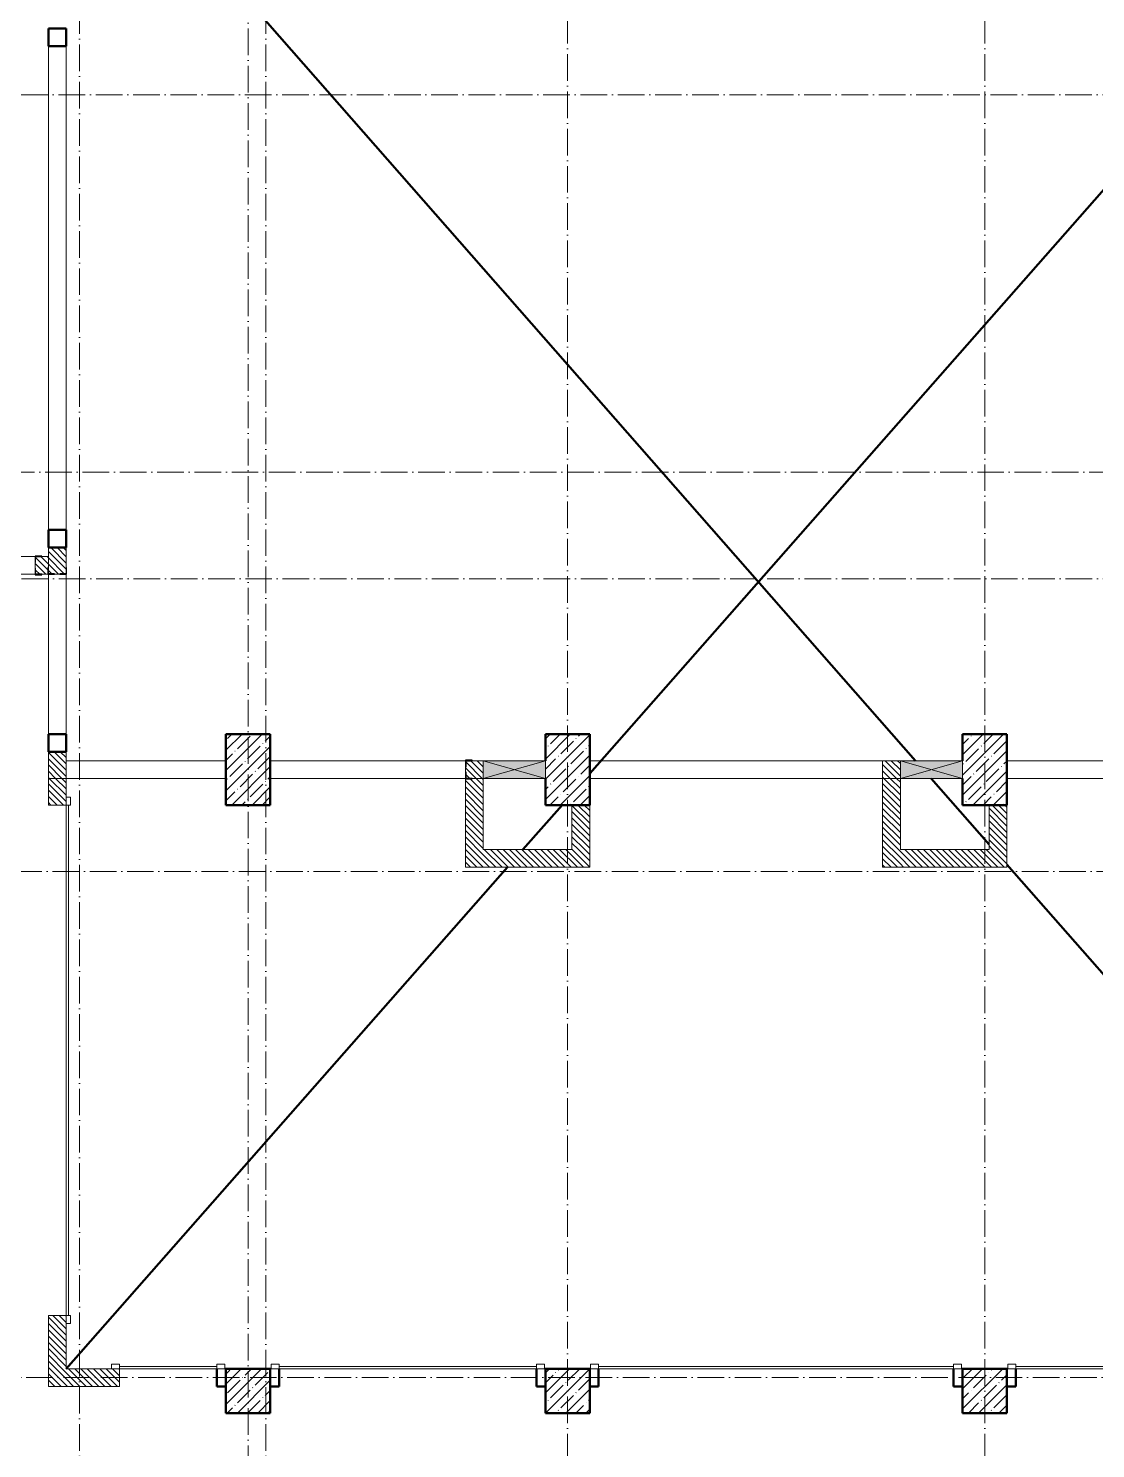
# Model space of a CAD drawing. Header units: millimetres. Extents: x -213536 to 1564669, y -45299 to 942238.
# Drawn here: x 149604 to 161629, y 525797 to 541797 of the extents above; entities that cross this region are included whole.
import ezdxf

# ---------------------------------------------------------------- set-up
doc = ezdxf.new("R2010")
doc.units = ezdxf.units.MM
doc.linetypes.add('50_200_ШТРИХ_1Т_ш5_п1_п1_', pattern=[700, 500, -100, 0, -100])
for name, color, linetype, lineweight in [('A-DETL-____-OTLN-1', 7, 'Continuous', 50), ('A-DETL-GENF-OTLN', 7, 'Continuous', 9), ('A-DOOR-____-MCUT', 7, 'Continuous', 13), ('A-DOOR-____-OTLN', 7, 'Continuous', 9), ('A-FLOR-____-OTLN', 7, 'Continuous', 9), ('A-GENM-____-MCUT', 7, 'Continuous', 25), ('A-GENM-____-OTLN-1', 7, 'Continuous', 25), ('A-GLAZ-____-OTLN', 7, 'Continuous', 9), ('A-WALL-____-MCUT', 7, 'Continuous', 13), ('A-WALL-____-PATT-1', 7, 'Continuous', 9), ('I-WALL-____-OTLN', 7, 'Continuous', 9), ('S-COLS-____-MCUT', 7, 'Continuous', 50), ('S-COLS-____-OTLN', 7, 'Continuous', 9), ('S-GRID-____-OTLN-1', 7, '50_200_ШТРИХ_1Т_ш5_п1_п1_', 9)]:
    doc.layers.add(name, color=color, linetype=linetype, lineweight=lineweight)
pattern_1 = [(135, (142429.057, 459015.94), (-35.35534, -35.35534), [])]

# ---------------------------------------------------------------- blocks, each defined once
blk = doc.blocks.new('BSC_Колонна _Прямоугольная - 500х800-V10-АР1_План отверстий 3 этажа в осях 1-64_Ю-ЯЯ')
at = {"layer": 'S-COLS-____-OTLN'}
h = blk.add_hatch(dxfattribs=at)
h.set_pattern_fill('FP_14', color=256, style=0, pattern_type=2)
h.set_pattern_definition([(45, (-9650, -74431.04), (-114.04925, 114.04925), []), (45, (-9535.95, -74431.04), (-114.04925, 114.04925), [201.613, -40.323, 3.353, -36.97])])
h.paths.add_polyline_path([(-250, -400), (250, -400), (250, 400), (-250, 400)], flags=0)
at = {"layer": 'S-COLS-____-MCUT'}
for p, q in [((250, 400), (-250, 400)), ((-250, 400), (-250, -400)), ((250, -400), (250, 400)), ((-250, -400), (250, -400))]:
    blk.add_line(p, q, dxfattribs=at)
blk = doc.blocks.new('BSC_Колонна _Прямоугольная - 500х500-25976076-АР1_План отверстий 3 этажа в осях 1-64_Ю-ЯЯ')
at = {"layer": 'S-COLS-____-OTLN'}
h = blk.add_hatch(dxfattribs=at)
h.set_pattern_fill('FP_15', color=256, style=0, pattern_type=2)
h.set_pattern_definition([(45, (-9650, -67431.04), (-114.04925, 114.04925), []), (45, (-9535.95, -67431.04), (-114.04925, 114.04925), [201.613, -40.323, 3.353, -36.97])])
h.paths.add_polyline_path([(-250, -250), (250, -250), (250, 250), (-250, 250)], flags=0)
at = {"layer": 'S-COLS-____-MCUT'}
for p, q in [((250, 250), (-250, 250)), ((-250, 250), (-250, -250)), ((250, -250), (250, 250)), ((-250, -250), (250, -250))]:
    blk.add_line(p, q, dxfattribs=at)
blk = doc.blocks.new('BSC_Колонна _Прямоугольная - 500х500-V11-АР1_План отверстий 3 этажа в осях 1-64_Ю-ЯЯ')
at = {"layer": 'S-COLS-____-OTLN'}
h = blk.add_hatch(dxfattribs=at)
h.set_pattern_fill('FP_17', color=256, style=0, pattern_type=2)
h.set_pattern_definition([(45, (-13250, -67431.04), (-114.04925, 114.04925), []), (45, (-13135.95, -67431.04), (-114.04925, 114.04925), [201.613, -40.323, 3.353, -36.97])])
h.paths.add_polyline_path([(-250, -250), (250, -250), (250, 250), (-250, 250)], flags=0)
at = {"layer": 'S-COLS-____-MCUT'}
for p, q in [((250, 250), (-250, 250)), ((-250, 250), (-250, -250)), ((250, -250), (250, 250)), ((-250, -250), (250, -250))]:
    blk.add_line(p, q, dxfattribs=at)
blk = doc.blocks.new('BSC_Колонна _Прямоугольная - 500х800-V66-АР1_План отверстий 3 этажа в осях 1-64_Ю-ЯЯ')
at = {"layer": 'S-COLS-____-OTLN'}
h = blk.add_hatch(dxfattribs=at)
h.set_pattern_fill('FP_74', color=256, style=0, pattern_type=2)
h.set_pattern_definition([(45, (-13250, -74431.04), (-114.04925, 114.04925), []), (45, (-13135.95, -74431.04), (-114.04925, 114.04925), [201.613, -40.323, 3.353, -36.97])])
h.paths.add_polyline_path([(-250, -400), (250, -400), (250, 400), (-250, 400), (-250, -100)], flags=0)
at = {"layer": 'S-COLS-____-MCUT'}
for p, q in [((250, 400), (-250, 400)), ((-250, 400), (-250, 100)), ((250, -400), (250, 400)), ((-250, -100), (-250, -400)), ((-250, -400), (250, -400))]:
    blk.add_line(p, q, dxfattribs=at)
blk = doc.blocks.new('BSC_Колонна _Прямоугольная - 500х800-V67-АР1_План отверстий 3 этажа в осях 1-64_Ю-ЯЯ')
at = {"layer": 'S-COLS-____-OTLN'}
h = blk.add_hatch(dxfattribs=at)
h.set_pattern_fill('FP_75', color=256, style=0, pattern_type=2)
h.set_pattern_definition([(45, (-17950, -74431.04), (-114.04925, 114.04925), []), (45, (-17835.95, -74431.04), (-114.04925, 114.04925), [201.613, -40.323, 3.353, -36.97])])
h.paths.add_polyline_path([(-250, -400), (250, -400), (250, 400), (-250, 400), (-250, -100)], flags=0)
at = {"layer": 'S-COLS-____-MCUT'}
for p, q in [((250, 400), (-250, 400)), ((-250, 400), (-250, 100)), ((250, -400), (250, 400)), ((-250, -100), (-250, -400)), ((-250, -400), (250, -400))]:
    blk.add_line(p, q, dxfattribs=at)
blk = doc.blocks.new('BSC_Колонна _Прямоугольная - 500х500-V71-АР1_План отверстий 3 этажа в осях 1-64_Ю-ЯЯ')
at = {"layer": 'S-COLS-____-OTLN'}
h = blk.add_hatch(dxfattribs=at)
h.set_pattern_fill('FP_80', color=256, style=0, pattern_type=2)
h.set_pattern_definition([(45, (-17950, -67431.04), (-114.04925, 114.04925), []), (45, (-17835.95, -67431.04), (-114.04925, 114.04925), [201.613, -40.323, 3.353, -36.97])])
h.paths.add_polyline_path([(-250, -250), (250, -250), (250, 250), (-250, 250)], flags=0)
at = {"layer": 'S-COLS-____-MCUT'}
for p, q in [((250, 250), (-250, 250)), ((-250, 250), (-250, -250)), ((250, -250), (250, 250)), ((-250, -250), (250, -250))]:
    blk.add_line(p, q, dxfattribs=at)
blk = doc.blocks.new('Фахверк_СКБ_Уголок - 200_3550_зеркало-28264001-АР1_План отверстий 3 этажа в осях 1-64_Ю-ЯЯ')
at = {"layer": 'A-GENM-____-MCUT'}
for p, q in [((200, 156), (125, 156)), ((125, 156), (125, 81)), ((125, 81), (131, 81)), ((131, 19), (125, 19)), ((125, 19), (125, -56)), ((131, 81), (131, 150)), ((131, 150), (200, 150)), ((131, -50), (131, 19)), ((200, 150), (200, 156)), ((125, -56), (200, -56)), ((200, -50), (131, -50)), ((200, -56), (200, -50))]:
    blk.add_line(p, q, dxfattribs=at)
blk = doc.blocks.new('DM_Штора_Противопожарная_Doormaster_EI-60 - ш_2900 х в_2680-31485572-АР1_План отверстий 3 этажа в осях 1-64_Ю-ЯЯ')
at = {"layer": 'A-DOOR-____-MCUT'}
for p, q in [((-1325, 150), (-1415, 150)), ((-1415, 150), (-1415, 100)), ((-1415, 100), (-1325, 100)), ((-1325, 100), (-1325, 150)), ((-1325, 125), (1575, 125)), ((1575, 150), (1575, 100)), ((1665, 150), (1575, 150)), ((1575, 100), (1665, 100)), ((1665, 100), (1665, 150))]:
    blk.add_line(p, q, dxfattribs=at)
blk = doc.blocks.new('DM_Штора_Противопожарная_Doormaster_EI-60 - ш_4000 х в_2680-31485573-АР1_План отверстий 3 этажа в осях 1-64_Ю-ЯЯ')
at = {"layer": 'A-DOOR-____-MCUT'}
for p, q in [((-1875, 150), (-1965, 150)), ((-1965, 150), (-1965, 100)), ((-1965, 100), (-1875, 100)), ((-1875, 100), (-1875, 150)), ((-1875, 125), (2125, 125)), ((2125, 150), (2125, 100)), ((2215, 150), (2125, 150)), ((2125, 100), (2215, 100)), ((2215, 100), (2215, 150))]:
    blk.add_line(p, q, dxfattribs=at)
blk = doc.blocks.new('DM_Штора_Противопожарная_Doormaster_EI-60 - ш_4700 х в_2680-31485574-АР1_План отверстий 3 этажа в осях 1-64_Ю-ЯЯ')
at = {"layer": 'A-DOOR-____-MCUT'}
for p, q in [((-2225, 150), (-2315, 150)), ((-2315, 150), (-2315, 100)), ((-2315, 100), (-2225, 100)), ((-2225, 100), (-2225, 150)), ((-2225, 125), (2475, 125)), ((2475, 150), (2475, 100)), ((2565, 150), (2475, 150)), ((2475, 100), (2565, 100)), ((2565, 100), (2565, 150))]:
    blk.add_line(p, q, dxfattribs=at)
blk = doc.blocks.new('DM_Штора_Противопожарная_Doormaster_EI-60 - ш_5750 х в2680-31836437-АР1_План отверстий 3 этажа в осях 1-64_Ю-ЯЯ')
at = {"layer": 'A-DOOR-____-MCUT'}
for p, q in [((-2750, 150), (-2840, 150)), ((-2840, 150), (-2840, 100)), ((-2840, 100), (-2750, 100)), ((-2750, 100), (-2750, 150)), ((-2750, 125), (3000, 125)), ((3000, 150), (3000, 100)), ((3090, 150), (3000, 150)), ((3000, 100), (3090, 100)), ((3090, 100), (3090, 150))]:
    blk.add_line(p, q, dxfattribs=at)
blk = doc.blocks.new('DM_Штора_Противопожарная_Doormaster_EI-60 - ш_1100 х в_2680-31485576-АР1_План отверстий 3 этажа в осях 1-64_Ю-ЯЯ')
at = {"layer": 'A-DOOR-____-MCUT'}
for p, q in [((-425, 150), (-515, 150)), ((-515, 150), (-515, 100)), ((-515, 100), (-425, 100)), ((-425, 100), (-425, 150)), ((-425, 125), (675, 125)), ((675, 150), (675, 100)), ((765, 150), (675, 150)), ((675, 100), (765, 100)), ((765, 100), (765, 150))]:
    blk.add_line(p, q, dxfattribs=at)
blk = doc.blocks.new('BSC_Колонна _Прямоугольная1 - 200х100 _металл_-31488033-АР1_План отверстий 3 этажа в осях 1-64_Ю-ЯЯ')
at = {"layer": 'S-COLS-____-MCUT'}
for p, q in [((100, 50), (-100, 50)), ((-100, 50), (-100, 40)), ((100, -50), (100, 50)), ((-100, -50), (100, -50))]:
    blk.add_line(p, q, dxfattribs=at)
blk = doc.blocks.new('BSC_Колонна _Прямоугольная1 - 200х100 _металл_-V209-АР1_План отверстий 3 этажа в осях 1-64_Ю-ЯЯ')
at = {"layer": 'S-COLS-____-MCUT'}
for p, q in [((100, 50), (-100, 50)), ((100, -50), (100, 50)), ((-100, -40), (-100, -50)), ((-100, -50), (100, -50))]:
    blk.add_line(p, q, dxfattribs=at)
blk = doc.blocks.new('BSC_Колонна _Прямоугольная1 - 200х200 _металл_-35216022-АР1_План отверстий 3 этажа в осях 1-64_Ю-ЯЯ')
at = {"layer": 'S-COLS-____-MCUT'}
for p, q in [((100, 100), (-100, 100)), ((-100, 100), (-100, -100)), ((100, -100), (100, 100)), ((-100, -100), (100, -100))]:
    blk.add_line(p, q, dxfattribs=at)
blk = doc.blocks.new('Фахверк_СКБ_Уголок - 200_3550-28267367-АР1_План отверстий 3 этажа в осях 1-64_Ю-ЯЯ')
at = {"layer": 'A-GENM-____-MCUT'}
for p, q in [((200, 156), (125, 156)), ((125, 156), (125, 81)), ((125, 81), (131, 81)), ((131, 19), (125, 19)), ((125, 19), (125, -56)), ((131, 81), (131, 150)), ((131, 150), (200, 150)), ((131, -50), (131, 19)), ((200, 150), (200, 156)), ((125, -56), (200, -56)), ((200, -50), (131, -50)), ((200, -56), (200, -50))]:
    blk.add_line(p, q, dxfattribs=at)
blk = doc.blocks.new('Фахверк_СКБ_Уголок - 200_3960-28268576-АР1_План отверстий 3 этажа в осях 1-64_Ю-ЯЯ')
at = {"layer": 'A-GENM-____-MCUT'}
for p, q in [((200, 156), (125, 156)), ((125, 156), (125, 81)), ((125, 81), (131, 81)), ((131, 19), (125, 19)), ((125, 19), (125, -56)), ((131, 81), (131, 150)), ((131, 150), (200, 150)), ((131, -50), (131, 19)), ((200, 150), (200, 156)), ((125, -56), (200, -56)), ((200, -50), (131, -50)), ((200, -56), (200, -50))]:
    blk.add_line(p, q, dxfattribs=at)
blk = doc.blocks.new('AR_Отверстие прямоугольное _в стене__БезПР - AR_Отверстие прямоугольное _в стене__БезПР-36898863-АР1_План отверстий 3 этажа в осях 1-64_Ю-ЯЯ')
at = {"layer": 'A-GLAZ-____-OTLN'}
blk.add_hatch(color=256, dxfattribs=at).paths.add_polyline_path([(-350, 100), (-350, -100), (350, -100), (350, 100)], flags=0)
at = {"layer": 'A-DETL-GENF-OTLN'}
for p, q in [((-350, -100), (-350, 100)), ((-350, 100), (350, 100)), ((350, 100), (-350, -100)), ((-350, 100), (350, -100)), ((350, 100), (-350, 100)), ((-350, 100), (-350, -100)), ((350, 100), (350, -100)), ((350, -100), (350, 100)), ((350, -100), (-350, -100)), ((-350, -100), (350, -100))]:
    blk.add_line(p, q, dxfattribs=at)
at = {"layer": 'A-GLAZ-____-OTLN'}
blk.add_line((350, 100), (-350, 100), dxfattribs=at)

msp = doc.modelspace()

# ---------------------------------------------------------------- hatches: boundary and pattern name
at = {"layer": 'A-WALL-____-PATT-1'}
h = msp.add_hatch(dxfattribs=at)
h.set_pattern_fill('FP_9', color=256, style=0, pattern_type=2)
h.set_pattern_definition(pattern_1)
h.paths.add_polyline_path([(149823.1, 535647), (149823.1, 535722), (149829.1, 535722), (149829.1, 535847), (149685.1, 535847), (149685.1, 535778), (149679.1, 535778), (149679.1, 535716), (149685.1, 535716), (149685.1, 535647), (149754.1, 535647)], flags=0)
h = msp.add_hatch(dxfattribs=at)
h.set_pattern_fill('FP_9', color=256, style=0, pattern_type=2)
h.set_pattern_definition(pattern_1)
h.paths.add_polyline_path([(149960.1, 535647), (149960.1, 535653), (150029.1, 535653), (150029.1, 535947), (149829.1, 535947), (149829.1, 535653), (149898.1, 535653), (149898.1, 535647)], flags=0)
h = msp.add_hatch(dxfattribs=at)
h.set_pattern_fill('FP_9', color=256, style=0, pattern_type=2)
h.set_pattern_definition(pattern_1)
h.paths.add_polyline_path([(150029.1, 533347), (150029.1, 533647), (149829.1, 533647), (149829.1, 533347)], flags=0)
h = msp.add_hatch(dxfattribs=at)
h.set_pattern_fill('FP_9', color=256, style=0, pattern_type=2)
h.set_pattern_definition(pattern_1)
h.paths.add_polyline_path([(154535.1, 533347), (154729.1, 533347), (154729.1, 533547), (154535.1, 533547), (154535.1, 533478), (154529.1, 533478), (154529.1, 533416), (154535.1, 533416)], flags=0)
h = msp.add_hatch(dxfattribs=at)
h.set_pattern_fill('FP_9', color=256, style=0, pattern_type=2)
h.set_pattern_definition(pattern_1)
h.paths.add_polyline_path([(159429.1, 533347), (159429.1, 533547), (159229.1, 533547), (159229.1, 533347)], flags=0)
h = msp.add_hatch(dxfattribs=at)
h.set_pattern_fill('FP_9', color=256, style=0, pattern_type=2)
h.set_pattern_definition(pattern_1)
h.paths.add_polyline_path([(150029.1, 526497), (150029.1, 527297), (149829.1, 527297), (149829.1, 526497)], flags=0)
h.paths.add_polyline_path([(150029.1, 533047), (150029.1, 533347), (149829.1, 533347), (149829.1, 533047)], flags=0)
h = msp.add_hatch(dxfattribs=at)
h.set_pattern_fill('FP_9', color=256, style=0, pattern_type=2)
h.set_pattern_definition(pattern_1)
h.paths.add_polyline_path([(154529.1, 532347), (154729.1, 532347), (154729.1, 533347), (154604.1, 533347), (154604.1, 533341), (154529.1, 533341), (154529.1, 532384.2)], flags=0)
h = msp.add_hatch(dxfattribs=at)
h.set_pattern_fill('FP_9', color=256, style=0, pattern_type=2)
h.set_pattern_definition(pattern_1)
h.paths.add_polyline_path([(159429.1, 532347), (159429.1, 533347), (159229.1, 533347), (159229.1, 532347)], flags=0)
h = msp.add_hatch(dxfattribs=at)
h.set_pattern_fill('FP_9', color=256, style=0, pattern_type=2)
h.set_pattern_definition(pattern_1)
h.paths.add_polyline_path([(155929.1, 532547), (155929.1, 533047), (155729.1, 533047), (155729.1, 532547)], flags=0)
h = msp.add_hatch(dxfattribs=at)
h.set_pattern_fill('FP_9', color=256, style=0, pattern_type=2)
h.set_pattern_definition(pattern_1)
h.paths.add_polyline_path([(160629.1, 532547), (160629.1, 533047), (160429.1, 533047), (160429.1, 532547)], flags=0)
h = msp.add_hatch(dxfattribs=at)
h.set_pattern_fill('FP_9', color=256, style=0, pattern_type=2)
h.set_pattern_definition(pattern_1)
h.paths.add_polyline_path([(154729.1, 532347), (155929.1, 532347), (155929.1, 532547), (154729.1, 532547), (154729.1, 532384.2)], flags=0)
h = msp.add_hatch(dxfattribs=at)
h.set_pattern_fill('FP_9', color=256, style=0, pattern_type=2)
h.set_pattern_definition(pattern_1)
h.paths.add_polyline_path([(159429.1, 532347), (160629.1, 532347), (160629.1, 532547), (159429.1, 532547)], flags=0)
h = msp.add_hatch(dxfattribs=at)
h.set_pattern_fill('FP_9', color=256, style=0, pattern_type=2)
h.set_pattern_definition(pattern_1)
h.paths.add_polyline_path([(150539.1, 526497), (150629.1, 526497), (150629.1, 526697), (150029.1, 526697), (150029.1, 526497)], flags=0)

# ---------------------------------------------------------------- linework, layer by layer
at = {"layer": 'A-DETL-____-OTLN-1'}
for p, q in [((150029.1, 544447), (159601.3, 533547)), ((155929.1, 533401.5), (162679.1, 541072)), ((159776.9, 533347), (160429.1, 532604.4)), ((155177.1, 532547), (155617.1, 533047)), ((150029.1, 526697), (155001.1, 532347)), ((160629.1, 532376.7), (165529.1, 526797))]:
    msp.add_line(p, q, dxfattribs=at)
at = {"layer": 'A-FLOR-____-OTLN'}
for p, q in [((150029.1, 527297), (150029.1, 533047)), ((151729.1, 526697), (150629.1, 526697)), ((155329.1, 526697), (152429.1, 526697)), ((160029.1, 526697), (156029.1, 526697)), ((165429.1, 526697), (160729.1, 526697))]:
    msp.add_line(p, q, dxfattribs=at)
at = {"layer": 'A-WALL-____-MCUT'}
for p, q in [((149829.1, 535847), (149754.1, 535847)), ((149829.1, 535947), (149829.1, 535722)), ((150029.1, 535722), (150029.1, 535947)), ((149679.1, 535778), (149679.1, 535716)), ((149754.1, 535647), (149823.1, 535647)), ((149898.1, 535647), (149960.1, 535647)), ((149829.1, 533647), (149829.1, 533047)), ((150029.1, 533137), (150029.1, 533647)), ((154529.1, 533478), (154529.1, 533416)), ((154729.1, 533547), (154604.1, 533547)), ((159229.1, 533547), (159229.1, 532347)), ((159429.1, 533547), (159229.1, 533547)), ((149829.1, 533347), (150029.1, 533347)), ((154529.1, 533341), (154529.1, 532347)), ((154604.1, 533347), (154729.1, 533347)), ((154729.1, 532547), (154729.1, 533347)), ((159229.1, 533347), (159429.1, 533347)), ((159429.1, 532547), (159429.1, 533347)), ((149829.1, 533047), (150029.1, 533047)), ((155729.1, 533047), (155729.1, 532547)), ((155929.1, 532347), (155929.1, 533047)), ((160429.1, 533047), (160429.1, 532547)), ((160629.1, 532347), (160629.1, 533047)), ((155729.1, 532547), (154729.1, 532547)), ((160429.1, 532547), (159429.1, 532547)), ((154529.1, 532347), (155929.1, 532347)), ((159229.1, 532347), (160629.1, 532347)), ((149829.1, 527297), (149829.1, 526497)), ((150029.1, 527297), (149829.1, 527297)), ((150029.1, 526697), (150029.1, 527207)), ((150539.1, 526697), (150029.1, 526697)), ((150629.1, 526497), (150629.1, 526697)), ((149829.1, 526497), (150629.1, 526497))]:
    msp.add_line(p, q, dxfattribs=at)
at = {"layer": 'I-WALL-____-OTLN'}
for p, q in [((149829.1, 536147), (149829.1, 541597)), ((150029.1, 541597), (150029.1, 536147)), ((149329.1, 535847), (149679.1, 535847)), ((149679.1, 535647), (149329.1, 535647)), ((149829.1, 533847), (149829.1, 535647)), ((150029.1, 535647), (150029.1, 533847)), ((150029.1, 533547), (151829.1, 533547)), ((152329.1, 533547), (154529.1, 533547)), ((155929.1, 533547), (159229.1, 533547)), ((160629.1, 533547), (165429.1, 533547)), ((151829.1, 533347), (150029.1, 533347)), ((154529.1, 533347), (152329.1, 533347)), ((159229.1, 533347), (155929.1, 533347)), ((165429.1, 533347), (160629.1, 533347))]:
    msp.add_line(p, q, dxfattribs=at)
at = {"layer": 'S-GRID-____-OTLN-1', "color": 251, "ltscale": 0.6, "true_color": 0x636466}
for p, q in [((150179.1, 511907.5), (150179.1, 549908.8)), ((152079.1, 512087.6), (152079.1, 549908.8)), ((155679.1, 549908.8), (155679.1, 511907.5)), ((160379.1, 549908.8), (160379.1, 511907.5)), ((152279.1, 511907.5), (152279.1, 549644.5)), ((137760.3, 541047), (246503.5, 541047)), ((189583.7, 536797), (137760.3, 536797)), ((175034.1, 535597), (137760.3, 535597)), ((166979.1, 532297), (137760.3, 532297)), ((246503.5, 526597), (137760.3, 526597))]:
    msp.add_line(p, q, dxfattribs=at)

# ---------------------------------------------------------------- block references
at = {"layer": 'A-DOOR-____-OTLN', "rotation": 269.9999999999994}
msp.add_blockref('DM_Штора_Противопожарная_Doormaster_EI-60 - ш_5750 х в2680-31836437-АР1_План отверстий 3 этажа в осях 1-64_Ю-ЯЯ', (149929.1, 530297), dxfattribs=at)
at = {"layer": 'A-DOOR-____-OTLN'}
for name, p in [('DM_Штора_Противопожарная_Doormaster_EI-60 - ш_1100 х в_2680-31485576-АР1_План отверстий 3 этажа в осях 1-64_Ю-ЯЯ', (151054.1, 526597)), ('DM_Штора_Противопожарная_Doormaster_EI-60 - ш_2900 х в_2680-31485572-АР1_План отверстий 3 этажа в осях 1-64_Ю-ЯЯ', (153754.1, 526597)), ('DM_Штора_Противопожарная_Doormaster_EI-60 - ш_4000 х в_2680-31485573-АР1_План отверстий 3 этажа в осях 1-64_Ю-ЯЯ', (157904.1, 526597)), ('DM_Штора_Противопожарная_Doormaster_EI-60 - ш_4700 х в_2680-31485574-АР1_План отверстий 3 этажа в осях 1-64_Ю-ЯЯ', (162954.1, 526597))]:
    msp.add_blockref(name, p, dxfattribs=at)
at = {"layer": 'A-GENM-____-OTLN-1'}
for name, p in [('Фахверк_СКБ_Уголок - 200_3550_зеркало-28264001-АР1_План отверстий 3 этажа в осях 1-64_Ю-ЯЯ', (149554.1, 535697)), ('Фахверк_СКБ_Уголок - 200_3550-28267367-АР1_План отверстий 3 этажа в осях 1-64_Ю-ЯЯ', (154404.1, 533397))]:
    msp.add_blockref(name, p, dxfattribs=at)
at = {"layer": 'A-GENM-____-OTLN-1', "rotation": 89.99999999999991}
msp.add_blockref('Фахверк_СКБ_Уголок - 200_3960-28268576-АР1_План отверстий 3 этажа в осях 1-64_Ю-ЯЯ', (149979.1, 535522), dxfattribs=at)
at = {"layer": 'A-GLAZ-____-OTLN', "rotation": 180}
for p in [(155079.1, 533447), (159779.1, 533447)]:
    msp.add_blockref('AR_Отверстие прямоугольное _в стене__БезПР - AR_Отверстие прямоугольное _в стене__БезПР-36898863-АР1_План отверстий 3 этажа в осях 1-64_Ю-ЯЯ', p, dxfattribs=at)
at = {"layer": 'S-COLS-____-OTLN', "rotation": 270.0000000000001}
for name, p in [('BSC_Колонна _Прямоугольная1 - 200х200 _металл_-35216022-АР1_План отверстий 3 этажа в осях 1-64_Ю-ЯЯ', (149929.1, 541697)), ('BSC_Колонна _Прямоугольная1 - 200х200 _металл_-35216022-АР1_План отверстий 3 этажа в осях 1-64_Ю-ЯЯ', (149929.1, 536047)), ('BSC_Колонна _Прямоугольная1 - 200х200 _металл_-35216022-АР1_План отверстий 3 этажа в осях 1-64_Ю-ЯЯ', (149929.1, 533747)), ('BSC_Колонна _Прямоугольная1 - 200х100 _металл_-31488033-АР1_План отверстий 3 этажа в осях 1-64_Ю-ЯЯ', (151779.1, 526597)), ('BSC_Колонна _Прямоугольная1 - 200х100 _металл_-V209-АР1_План отверстий 3 этажа в осях 1-64_Ю-ЯЯ', (152379.1, 526597)), ('BSC_Колонна _Прямоугольная1 - 200х100 _металл_-31488033-АР1_План отверстий 3 этажа в осях 1-64_Ю-ЯЯ', (155379.1, 526597)), ('BSC_Колонна _Прямоугольная1 - 200х100 _металл_-V209-АР1_План отверстий 3 этажа в осях 1-64_Ю-ЯЯ', (155979.1, 526597)), ('BSC_Колонна _Прямоугольная1 - 200х100 _металл_-31488033-АР1_План отверстий 3 этажа в осях 1-64_Ю-ЯЯ', (160079.1, 526597)), ('BSC_Колонна _Прямоугольная1 - 200х100 _металл_-V209-АР1_План отверстий 3 этажа в осях 1-64_Ю-ЯЯ', (160679.1, 526597))]:
    msp.add_blockref(name, p, dxfattribs=at)
at = {"layer": 'S-COLS-____-OTLN'}
for name, p in [('BSC_Колонна _Прямоугольная - 500х800-V10-АР1_План отверстий 3 этажа в осях 1-64_Ю-ЯЯ', (152079.1, 533447)), ('BSC_Колонна _Прямоугольная - 500х800-V66-АР1_План отверстий 3 этажа в осях 1-64_Ю-ЯЯ', (155679.1, 533447)), ('BSC_Колонна _Прямоугольная - 500х800-V67-АР1_План отверстий 3 этажа в осях 1-64_Ю-ЯЯ', (160379.1, 533447)), ('BSC_Колонна _Прямоугольная - 500х500-25976076-АР1_План отверстий 3 этажа в осях 1-64_Ю-ЯЯ', (152079.1, 526447)), ('BSC_Колонна _Прямоугольная - 500х500-V11-АР1_План отверстий 3 этажа в осях 1-64_Ю-ЯЯ', (155679.1, 526447)), ('BSC_Колонна _Прямоугольная - 500х500-V71-АР1_План отверстий 3 этажа в осях 1-64_Ю-ЯЯ', (160379.1, 526447))]:
    msp.add_blockref(name, p, dxfattribs=at)

doc.saveas('drawing.dxf')
